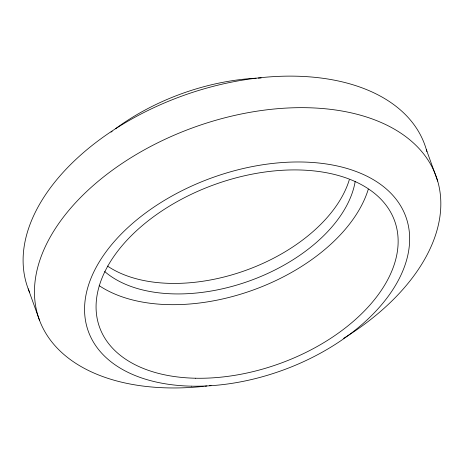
<?xml version="1.0" encoding="UTF-8"?>
<svg xmlns="http://www.w3.org/2000/svg" width="464" height="464" viewBox="0 0 464 464"><rect width="100%" height="100%" fill="white"/><g stroke="black" fill="none" stroke-linecap="round" stroke-linejoin="round"><path stroke-width="0.7" d="M426.341 149.605L437.691 181.146M28.194 288.817L39.544 320.357M368.306 189.161A156.82 95.248 -19.8 0 1 252.538 290.244A156.82 95.248 -19.8 0 1 99.168 285.638M355.192 181.418A140.644 85.422 -19.8 0 1 249.51 280.894A140.644 85.422 -19.8 0 1 104.707 271.544M349.288 179.823A140.644 85.422 -19.8 0 1 245.125 270.593A140.644 85.422 -19.8 0 1 107.503 266.069M111.024 132.13A168.774 102.509 -19.8 0 1 112.166 131.248M115.64 128.632A168.774 102.509 -19.8 0 1 256.111 78.19M258.286 78.085A168.774 102.509 -19.8 0 1 261.174 77.975M29.748 292.645A210.969 128.139 -19.8 0 1 184.295 95.207A210.969 128.139 -19.8 0 1 426.886 151.6M203.406 386.379A210.969 128.139 -19.8 0 1 54.996 229.123A210.969 128.139 -19.8 0 1 374.315 119.724A210.969 128.139 -19.8 0 1 343.638 338.337M211.039 385.48A210.969 128.139 -19.8 0 1 209.647 385.659M206.869 385.996A210.969 128.139 -19.8 0 1 204.792 386.228M195.651 378.23A156.82 95.248 -19.8 0 0 395.809 224.535A156.82 95.248 -19.8 0 0 149.86 219.507A156.82 95.248 -19.8 0 0 195.651 378.23M191.725 386.17A168.774 102.509 -19.8 0 0 407.148 220.76A168.774 102.509 -19.8 0 0 142.448 215.348A168.774 102.509 -19.8 0 0 191.725 386.17"/></g></svg>
